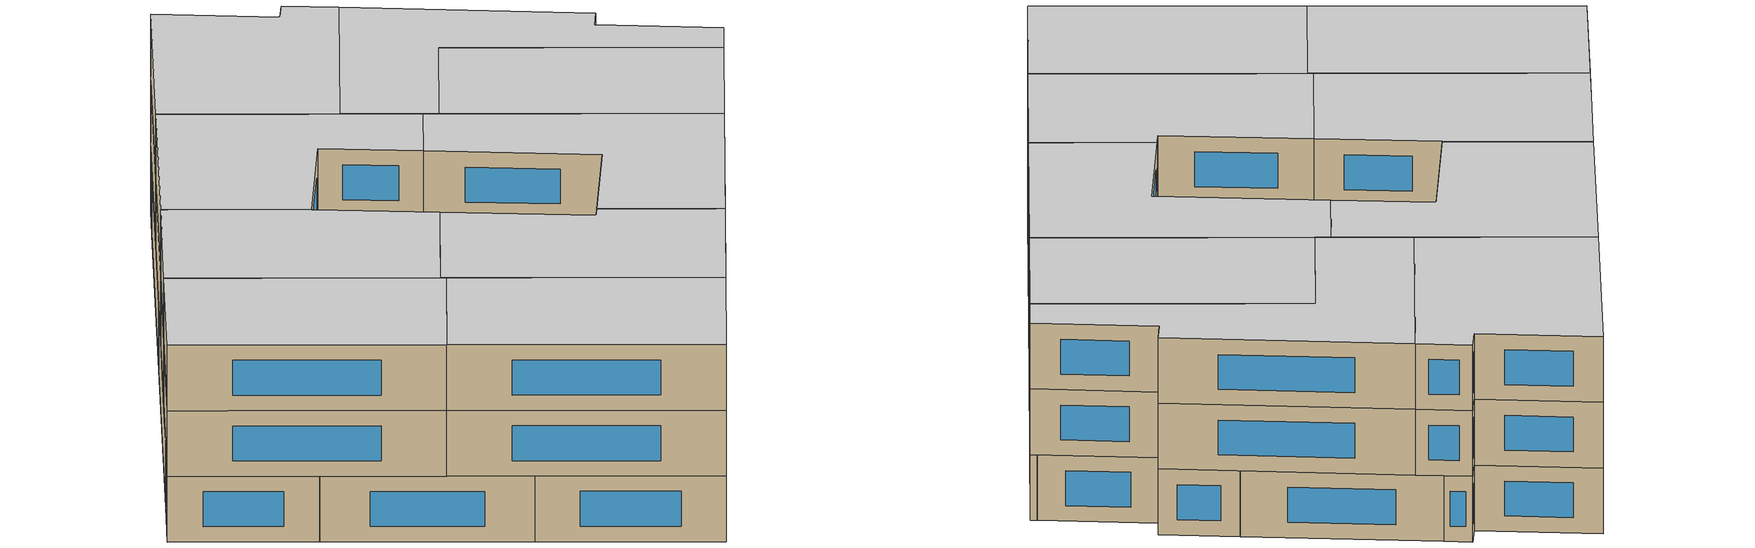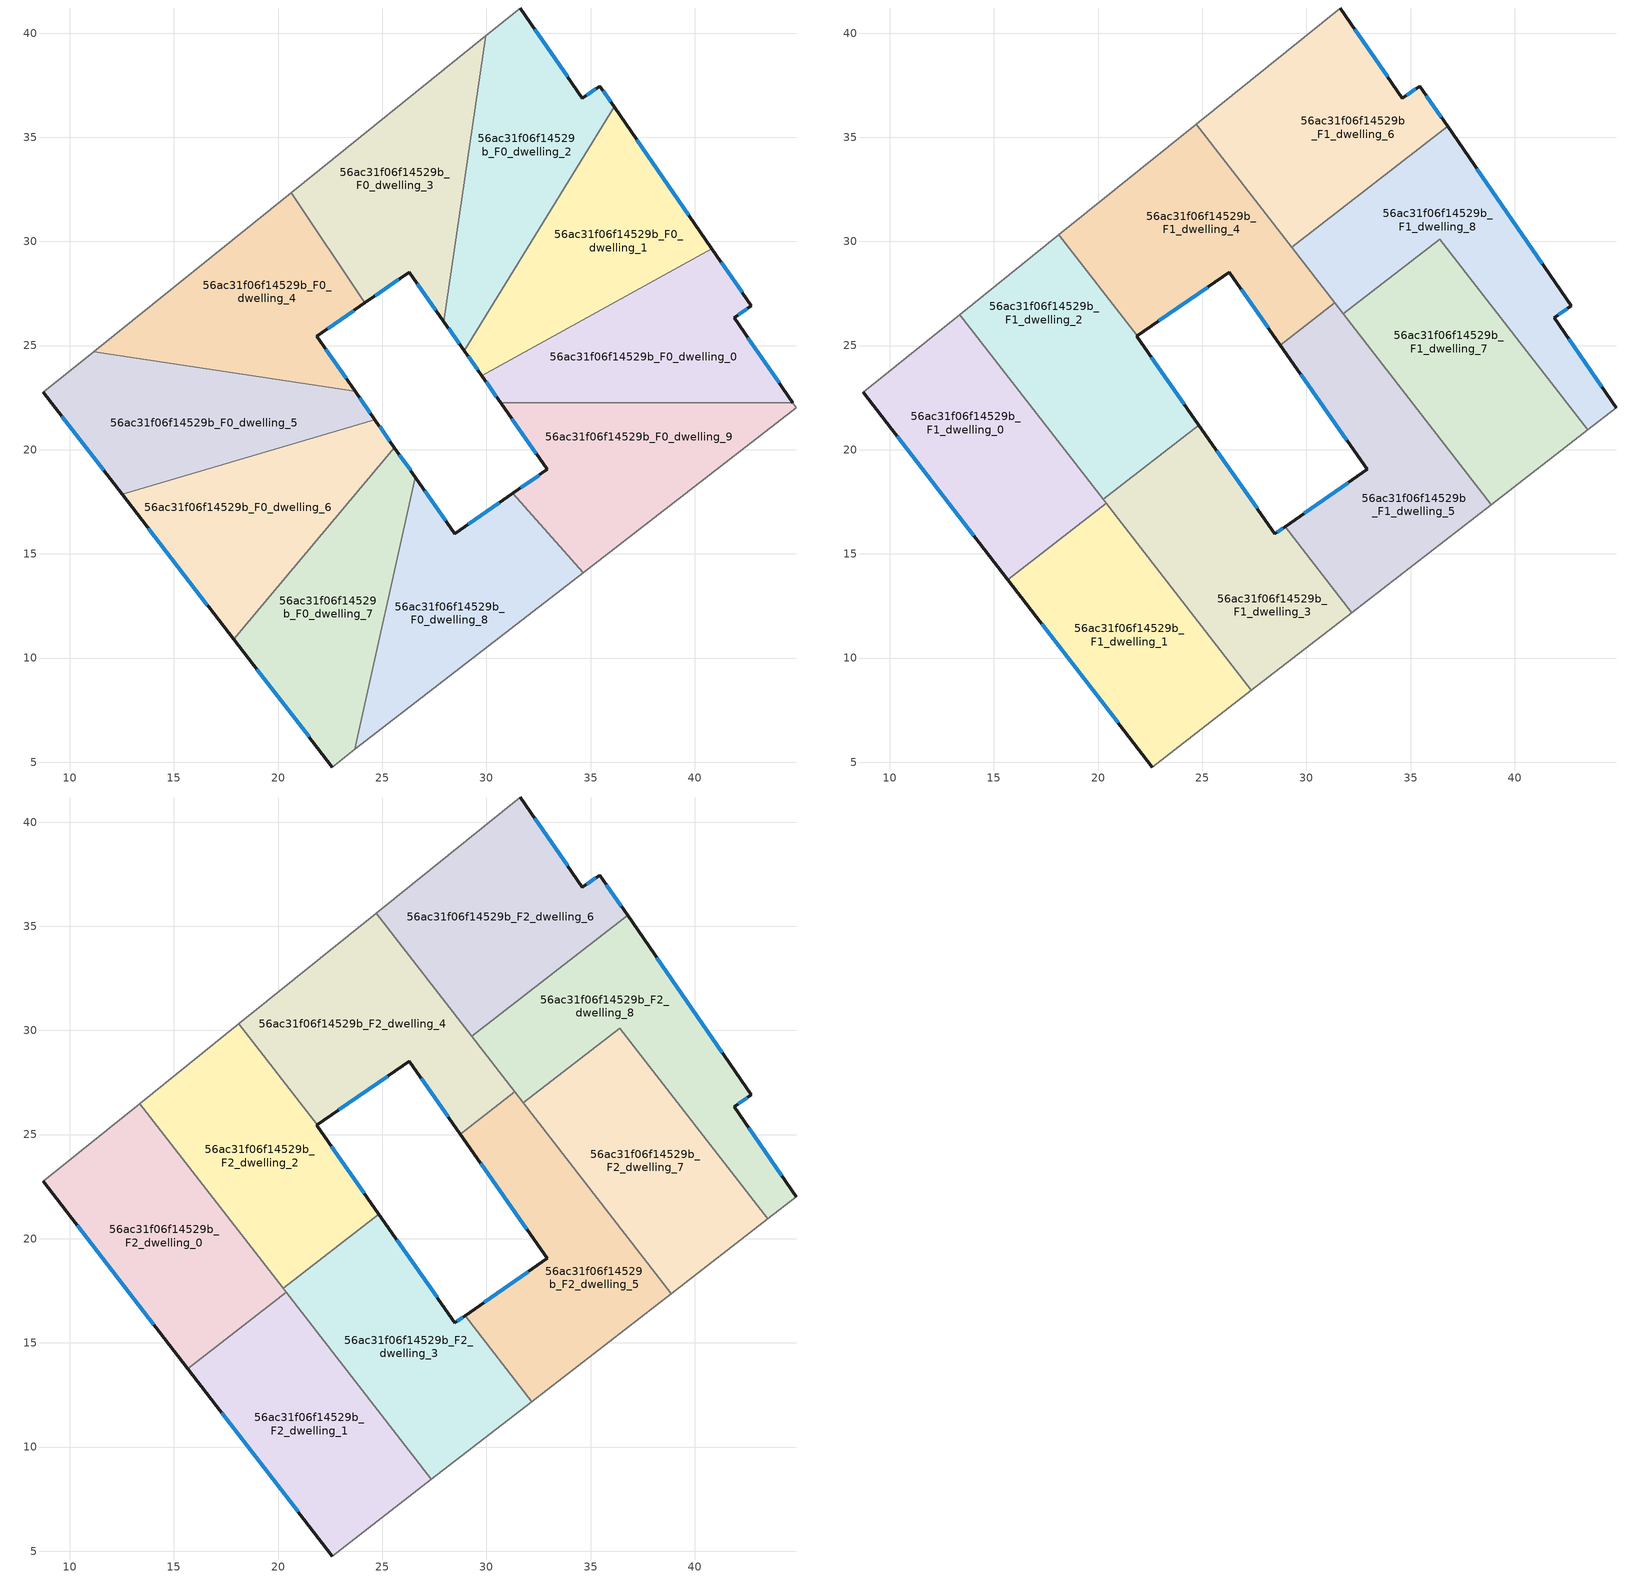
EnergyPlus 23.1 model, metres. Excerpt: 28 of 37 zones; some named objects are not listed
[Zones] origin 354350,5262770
56ac31f06f14529b_F0_dwelling_0
 floor ground (EU_floor_Construction): 42.72,26.91 41.9,26.34 44.71,22.25 30.69,22.25 29.77,23.56 40.83,29.66 z0
 wall outside (EU_wall_Construction): 44.71,22.25 41.9,26.34 42.72,26.91 40.83,29.66 / 29.77,23.56 30.69,22.25 z0:3
 wall to 56ac31f06f14529b_F0_dwelling_9 (EU_wall_Construction): 30.69,22.25 44.71,22.25 z0:3
 wall to 56ac31f06f14529b_F0_dwelling_1 (EU_wall_Construction): 40.83,29.66 29.77,23.56 z0:3
 window (EU_Window_Construction): 44.05,23.21 42.56,25.38 / 29.99,23.25 30.48,22.56 / 42.28,27.55 41.27,29.01 / 42.09,26.47 42.53,26.78 z0.7:2.3
56ac31f06f14529b_F0_dwelling_1
 floor ground (EU_floor_Construction): 36.13,36.47 40.83,29.66 29.77,23.56 28.93,24.76 z0
 wall outside (EU_wall_Construction): 28.93,24.76 29.77,23.56 / 40.83,29.66 36.13,36.47 z0:3
 wall to 56ac31f06f14529b_F0_dwelling_2 (EU_wall_Construction): 36.13,36.47 28.93,24.76 z0:3
 window (EU_Window_Construction): 29.13,24.48 29.58,23.84 / 39.72,31.26 37.23,34.87 z0.7:2.3
56ac31f06f14529b_F0_dwelling_2
 floor ground (EU_floor_Construction): 35.45,37.45 36.13,36.47 28.93,24.76 27.96,26.15 29.97,39.87 31.63,41.21 34.61,36.88 z0
 wall outside (EU_wall_Construction): 36.13,36.47 35.45,37.45 34.61,36.88 31.63,41.21 / 27.96,26.15 28.93,24.76 z0:3
 wall to 56ac31f06f14529b_F0_dwelling_3 (EU_wall_Construction): 29.97,39.87 27.96,26.15 z0:3
 wall adiabatic (EU_wall_Construction): 31.63,41.21 29.97,39.87 z0:3
 window (EU_Window_Construction): 35.25,37.32 34.81,37.02 / 35.97,36.7 35.61,37.22 / 28.19,25.82 28.7,25.08 / 33.91,37.9 32.33,40.19 z0.7:2.3
56ac31f06f14529b_F0_dwelling_3
 floor ground (EU_floor_Construction): 29.97,39.87 27.96,26.15 26.29,28.53 24.17,27.05 20.63,32.34 z0
 wall outside (EU_wall_Construction): 24.17,27.05 26.29,28.53 27.96,26.15 z0:3
 wall to 56ac31f06f14529b_F0_dwelling_4 (EU_wall_Construction): 20.63,32.34 24.17,27.05 z0:3
 wall adiabatic (EU_wall_Construction): 29.97,39.87 20.63,32.34 z0:3
 window (EU_Window_Construction): 26.68,27.97 27.57,26.71 / 24.67,27.4 25.79,28.18 z0.7:2.3
56ac31f06f14529b_F0_dwelling_4
 floor ground (EU_floor_Construction): 20.63,32.34 24.17,27.05 21.85,25.44 23.7,22.8 11.14,24.7 z0
 wall outside (EU_wall_Construction): 23.7,22.8 21.85,25.44 24.17,27.05 z0:3
 wall to 56ac31f06f14529b_F0_dwelling_5 (EU_wall_Construction): 11.14,24.7 23.7,22.8 z0:3
 wall adiabatic (EU_wall_Construction): 20.63,32.34 11.14,24.7 z0:3
 window (EU_Window_Construction): 22.4,25.82 23.63,26.67 / 23.26,23.42 22.29,24.82 z0.7:2.3
56ac31f06f14529b_F0_dwelling_5
 floor ground (EU_floor_Construction): 23.7,22.8 24.65,21.44 12.51,17.86 8.73,22.76 11.14,24.7 z0
 wall outside (EU_wall_Construction): 24.65,21.44 23.7,22.8 / 8.73,22.76 12.51,17.86 z0:3
 wall to 56ac31f06f14529b_F0_dwelling_6 (EU_wall_Construction): 12.51,17.86 24.65,21.44 z0:3
 wall adiabatic (EU_wall_Construction): 11.14,24.7 8.73,22.76 z0:3
 window (EU_Window_Construction): 24.43,21.76 23.92,22.48 / 9.62,21.61 11.63,19.01 z0.7:2.3
56ac31f06f14529b_F0_dwelling_6
 floor ground (EU_floor_Construction): 24.65,21.44 25.59,20.1 17.87,10.91 12.51,17.86 z0
 wall outside (EU_wall_Construction): 25.59,20.1 24.65,21.44 / 12.51,17.86 17.87,10.91 z0:3
 wall to 56ac31f06f14529b_F0_dwelling_7 (EU_wall_Construction): 17.87,10.91 25.59,20.1 z0:3
 window (EU_Window_Construction): 25.37,20.42 24.87,21.13 / 13.77,16.23 16.61,12.54 z0.7:2.3
 ceiling adiabatic (EU_roof_Construction): 17.87,10.91 21.8,15.6 20.39,17.42 15.67,13.77 z3
56ac31f06f14529b_F0_dwelling_7
 floor ground (EU_floor_Construction): 25.59,20.1 26.59,18.67 23.69,5.61 22.6,4.77 17.87,10.91 z0
 wall outside (EU_wall_Construction): 26.59,18.67 25.59,20.1 / 17.87,10.91 22.6,4.77 z0:3
 wall to 56ac31f06f14529b_F0_dwelling_8 (EU_wall_Construction): 23.69,5.61 26.59,18.67 z0:3
 wall adiabatic (EU_wall_Construction): 22.6,4.77 23.69,5.61 z0:3
 window (EU_Window_Construction): 26.36,19.01 25.82,19.77 / 18.98,9.47 21.49,6.21 z0.7:2.3
 ceiling adiabatic (EU_roof_Construction): 23.69,5.61 25,11.48 21.8,15.6 17.87,10.91 22.6,4.77 z3
56ac31f06f14529b_F0_dwelling_8
 floor ground (EU_floor_Construction): 31.27,17.9 34.65,14.1 23.69,5.61 26.59,18.67 28.49,15.96 z0
 wall outside (EU_wall_Construction): 31.27,17.9 28.49,15.96 26.59,18.67 z0:3
 wall to 56ac31f06f14529b_F0_dwelling_9 (EU_wall_Construction): 34.65,14.1 31.27,17.9 z0:3
 wall adiabatic (EU_wall_Construction): 23.69,5.61 34.65,14.1 z0:3
 window (EU_Window_Construction): 28.04,16.6 27.04,18.03 / 30.61,17.45 29.14,16.42 z0.7:2.3
56ac31f06f14529b_F0_dwelling_9
 floor ground (EU_floor_Construction): 44.71,22.25 44.87,22.02 34.65,14.1 31.27,17.9 32.93,19.06 30.69,22.25 z0
 wall outside (EU_wall_Construction): 30.69,22.25 32.93,19.06 31.27,17.9 z0:3
 wall adiabatic (EU_wall_Construction): 34.65,14.1 44.87,22.02 44.71,22.25 z0:3
 window (EU_Window_Construction): 32.54,18.79 31.66,18.17 / 31.22,21.5 32.4,19.81 z0.7:2.3
56ac31f06f14529b_F1_dwelling_0
 floor to 56ac31f06f14529b_F0_dwelling_5 (EU_floor_Construction): 15.23,24.08 18.65,19.67 12.51,17.86 8.73,22.76 11.14,24.7 z3
 floor to 56ac31f06f14529b_F0_dwelling_4 (EU_floor_Construction): 13.36,26.49 15.23,24.08 11.14,24.7 z3
 floor to 56ac31f06f14529b_F0_dwelling_6 (EU_floor_Construction): 18.65,19.67 20.39,17.42 15.67,13.77 12.51,17.86 z3
 wall outside (EU_wall_Construction): 8.73,22.76 15.67,13.77 z3:6
 wall to 56ac31f06f14529b_F1_dwelling_1 (EU_wall_Construction): 15.67,13.77 20.39,17.42 z3:6
 wall adiabatic (EU_wall_Construction): 13.36,26.49 8.73,22.76 z3:6
 wall to 56ac31f06f14529b_F1_dwelling_2 (EU_wall_Construction): 20.24,17.62 13.36,26.49 z3:6
 wall to 56ac31f06f14529b_F1_dwelling_3 (EU_wall_Construction): 20.39,17.43 20.24,17.62 z3:6
 window (EU_Window_Construction): 10.36,20.65 14.04,15.88 z3.7:5.3
56ac31f06f14529b_F1_dwelling_1
 floor to 56ac31f06f14529b_F0_dwelling_8 (EU_floor_Construction): 25,11.48 27.35,8.44 23.69,5.61 z3
 floor adiabatic (EU_floor_Construction): 20.39,17.42 25,11.48 23.69,5.61 22.6,4.77 15.67,13.77 z3
 wall outside (EU_wall_Construction): 15.67,13.77 22.6,4.77 z3:6
 wall adiabatic (EU_wall_Construction): 22.6,4.77 27.35,8.44 z3:6
 wall to 56ac31f06f14529b_F1_dwelling_3 (EU_wall_Construction): 27.35,8.44 20.39,17.42 z3:6
 window (EU_Window_Construction): 17.3,11.65 20.97,6.88 z3.7:5.3
56ac31f06f14529b_F1_dwelling_2
 floor to 56ac31f06f14529b_F0_dwelling_4 (EU_floor_Construction): 21.88,25.46 21.85,25.44 23.7,22.8 15.23,24.08 13.36,26.49 18.12,30.32 z3
 floor to 56ac31f06f14529b_F0_dwelling_5 (EU_floor_Construction): 23.7,22.8 24.65,21.44 18.65,19.67 15.23,24.08 z3
 floor to 56ac31f06f14529b_F0_dwelling_6 (EU_floor_Construction): 24.65,21.44 24.84,21.18 20.24,17.62 18.65,19.67 z3
 wall outside (EU_wall_Construction): 24.84,21.18 21.85,25.44 21.88,25.46 z3:6
 wall to 56ac31f06f14529b_F1_dwelling_4 (EU_wall_Construction): 21.88,25.46 18.12,30.32 z3:6
 wall to 56ac31f06f14529b_F1_dwelling_3 (EU_wall_Construction): 20.24,17.62 24.84,21.18 z3:6
 wall adiabatic (EU_wall_Construction): 18.12,30.32 13.36,26.49 z3:6
 window (EU_Window_Construction): 24.14,22.18 22.55,24.44 z3.7:5.3
56ac31f06f14529b_F1_dwelling_3
 floor to 56ac31f06f14529b_F0_dwelling_8 (EU_floor_Construction): 28.98,16.3 32.17,12.18 27.35,8.44 25,11.48 26.59,18.67 28.49,15.96 z3
 floor to 56ac31f06f14529b_F0_dwelling_7 (EU_floor_Construction): 25.59,20.1 26.59,18.67 25,11.48 21.8,15.6 z3
 floor to 56ac31f06f14529b_F0_dwelling_6 (EU_floor_Construction): 24.84,21.18 25.59,20.1 21.8,15.6 20.24,17.62 z3
 wall outside (EU_wall_Construction): 28.98,16.3 28.49,15.96 24.84,21.18 z3:6
 wall to 56ac31f06f14529b_F1_dwelling_5 (EU_wall_Construction): 32.17,12.18 28.98,16.3 z3:6
 wall adiabatic (EU_wall_Construction): 27.35,8.44 32.17,12.18 z3:6
 window (EU_Window_Construction): 27.63,17.19 25.69,19.95 / 28.86,16.23 28.6,16.04 z3.7:5.3
56ac31f06f14529b_F1_dwelling_4
 floor to 56ac31f06f14529b_F0_dwelling_3 (EU_floor_Construction): 24.71,35.63 28.61,30.6 27.96,26.15 26.29,28.53 24.17,27.05 20.63,32.34 z3
 floor to 56ac31f06f14529b_F0_dwelling_2 (EU_floor_Construction): 28.61,30.6 30.79,27.79 29.41,25.53 28.75,25.02 27.96,26.15 z3
 floor to 56ac31f06f14529b_F0_dwelling_4 (EU_floor_Construction): 20.63,32.34 24.17,27.05 21.88,25.46 18.12,30.32 z3
 floor to 56ac31f06f14529b_F0_dwelling_1 (EU_floor_Construction): 30.79,27.79 31.36,27.05 29.41,25.53 z3
 wall outside (EU_wall_Construction): 21.88,25.46 26.29,28.53 28.75,25.02 z3:6
 wall adiabatic (EU_wall_Construction): 24.71,35.63 18.12,30.32 z3:6
 wall to 56ac31f06f14529b_F1_dwelling_5 (EU_wall_Construction): 28.75,25.02 31.36,27.05 z3:6
 wall to 56ac31f06f14529b_F1_dwelling_6 (EU_wall_Construction): 29.29,29.72 24.71,35.63 z3:6
 wall to 56ac31f06f14529b_F1_dwelling_8 (EU_wall_Construction): 31.36,27.05 29.29,29.72 z3:6
 window (EU_Window_Construction): 26.87,27.71 28.17,25.85 / 22.92,26.18 25.26,27.81 z3.7:5.3
56ac31f06f14529b_F1_dwelling_5
 floor to 56ac31f06f14529b_F0_dwelling_9 (EU_floor_Construction): 35.08,22.25 38.86,17.37 34.65,14.1 31.27,17.9 32.93,19.06 30.69,22.25 z3
 floor to 56ac31f06f14529b_F0_dwelling_0 (EU_floor_Construction): 32.78,25.22 35.08,22.25 30.69,22.25 29.77,23.56 z3
 floor to 56ac31f06f14529b_F0_dwelling_8 (EU_floor_Construction): 31.27,17.9 34.65,14.1 32.17,12.18 28.98,16.3 z3
 floor to 56ac31f06f14529b_F0_dwelling_1 (EU_floor_Construction): 31.36,27.05 32.78,25.22 29.77,23.56 28.93,24.76 29.41,25.53 z3
 floor to 56ac31f06f14529b_F0_dwelling_2 (EU_floor_Construction): 29.41,25.53 28.93,24.76 28.75,25.02 z3
 wall outside (EU_wall_Construction): 28.75,25.02 32.93,19.06 28.98,16.3 z3:6
 wall adiabatic (EU_wall_Construction): 32.17,12.18 38.86,17.37 z3:6
 wall to 56ac31f06f14529b_F1_dwelling_7 (EU_wall_Construction): 38.86,17.37 31.77,26.52 z3:6
 wall to 56ac31f06f14529b_F1_dwelling_8 (EU_wall_Construction): 31.77,26.52 31.36,27.05 z3:6
 window (EU_Window_Construction): 29.73,23.62 31.95,20.46 / 32,18.41 29.9,16.95 z3.7:5.3
56ac31f06f14529b_F1_dwelling_6
 floor to 56ac31f06f14529b_F0_dwelling_2 (EU_floor_Construction): 35.45,37.45 36.13,36.47 34.42,33.68 29.29,29.72 28.61,30.6 29.97,39.87 31.63,41.21 34.61,36.88 z3
 floor to 56ac31f06f14529b_F0_dwelling_1 (EU_floor_Construction): 36.13,36.47 36.78,35.52 34.42,33.68 z3
 floor to 56ac31f06f14529b_F0_dwelling_3 (EU_floor_Construction): 29.97,39.87 28.61,30.6 24.71,35.63 z3
 wall outside (EU_wall_Construction): 36.78,35.52 35.45,37.45 34.61,36.88 31.63,41.21 z3:6
 wall to 56ac31f06f14529b_F1_dwelling_8 (EU_wall_Construction): 29.29,29.72 36.78,35.52 z3:6
 wall adiabatic (EU_wall_Construction): 31.63,41.21 24.71,35.63 z3:6
 window (EU_Window_Construction): 33.91,37.9 32.33,40.19 / 35.25,37.32 34.81,37.02 / 36.47,35.97 35.76,37 z3.7:5.3
56ac31f06f14529b_F1_dwelling_7
 floor to 56ac31f06f14529b_F0_dwelling_0 (EU_floor_Construction): 37.98,28.09 42.51,22.25 35.08,22.25 32.78,25.22 z3
 floor to 56ac31f06f14529b_F0_dwelling_9 (EU_floor_Construction): 42.51,22.25 43.51,20.96 38.86,17.37 35.08,22.25 z3
 floor to 56ac31f06f14529b_F0_dwelling_1 (EU_floor_Construction): 36.41,30.12 37.98,28.09 32.78,25.22 31.77,26.52 z3
 wall to 56ac31f06f14529b_F1_dwelling_8 (EU_wall_Construction): 43.51,20.96 36.41,30.12 31.77,26.52 z3:6
 wall adiabatic (EU_wall_Construction): 38.86,17.37 43.51,20.96 z3:6
56ac31f06f14529b_F1_dwelling_8
 floor to 56ac31f06f14529b_F0_dwelling_1 (EU_floor_Construction): 36.78,35.52 40.83,29.66 37.98,28.09 36.41,30.12 31.77,26.52 30.79,27.79 34.42,33.68 z3
 floor to 56ac31f06f14529b_F0_dwelling_0 (EU_floor_Construction): 42.72,26.91 41.9,26.34 44.71,22.25 42.51,22.25 37.98,28.09 40.83,29.66 z3
 floor to 56ac31f06f14529b_F0_dwelling_9 (EU_floor_Construction): 44.71,22.25 44.87,22.02 43.51,20.96 42.51,22.25 z3
 floor to 56ac31f06f14529b_F0_dwelling_2 (EU_floor_Construction): 34.42,33.68 30.79,27.79 29.29,29.72 z3
 wall outside (EU_wall_Construction): 44.87,22.02 41.9,26.34 42.72,26.91 36.78,35.52 z3:6
 wall adiabatic (EU_wall_Construction): 43.51,20.96 44.87,22.02 z3:6
 window (EU_Window_Construction): 44.17,23.03 42.59,25.33 / 41.33,28.93 38.18,33.5 / 42.09,26.47 42.53,26.78 z3.7:5.3
56ac31f06f14529b_F2_dwelling_0
 floor to 56ac31f06f14529b_F1_dwelling_0 (EU_floor_Construction): 13.36,26.49 20.39,17.42 15.67,13.77 8.73,22.76 z6
 wall outside (EU_wall_Construction): 8.73,22.76 15.67,13.77 z6:9
 wall to 56ac31f06f14529b_F2_dwelling_1 (EU_wall_Construction): 15.67,13.77 20.39,17.42 z6:9
 wall adiabatic (EU_wall_Construction): 13.36,26.49 8.73,22.76 z6:9
 wall to 56ac31f06f14529b_F2_dwelling_2 (EU_wall_Construction): 20.24,17.62 13.36,26.49 z6:9
 wall to 56ac31f06f14529b_F2_dwelling_3 (EU_wall_Construction): 20.39,17.43 20.24,17.62 z6:9
 window (EU_Window_Construction): 10.36,20.65 14.04,15.88 z6.7:8.3
 ceiling to 56ac31f06f14529b_F3_dwelling_0 (EU_floor_Construction): 20.39,17.42 13.36,26.49 8.73,22.76 15.67,13.77 z9
56ac31f06f14529b_F2_dwelling_1
 floor to 56ac31f06f14529b_F1_dwelling_1 (EU_floor_Construction): 20.39,17.42 27.35,8.44 22.6,4.77 15.67,13.77 z6
 wall outside (EU_wall_Construction): 15.67,13.77 22.6,4.77 z6:9
 wall adiabatic (EU_wall_Construction): 22.6,4.77 27.35,8.44 z6:9
 wall to 56ac31f06f14529b_F2_dwelling_3 (EU_wall_Construction): 27.35,8.44 20.39,17.42 z6:9
 window (EU_Window_Construction): 17.3,11.65 20.97,6.88 z6.7:8.3
 ceiling to 56ac31f06f14529b_F3_dwelling_1 (EU_floor_Construction): 27.35,8.44 20.39,17.42 15.67,13.77 22.6,4.77 z9
56ac31f06f14529b_F2_dwelling_2
 floor to 56ac31f06f14529b_F1_dwelling_2 (EU_floor_Construction): 21.88,25.46 21.85,25.44 24.84,21.18 20.24,17.62 13.36,26.49 18.12,30.32 z6
 wall outside (EU_wall_Construction): 24.84,21.18 21.85,25.44 21.88,25.46 z6:9
 wall to 56ac31f06f14529b_F2_dwelling_4 (EU_wall_Construction): 21.88,25.46 18.12,30.32 z6:9
 wall to 56ac31f06f14529b_F2_dwelling_3 (EU_wall_Construction): 20.24,17.62 24.84,21.18 z6:9
 wall adiabatic (EU_wall_Construction): 18.12,30.32 13.36,26.49 z6:9
 window (EU_Window_Construction): 24.14,22.18 22.55,24.44 z6.7:8.3
 ceiling to 56ac31f06f14529b_F3_dwelling_2 (EU_floor_Construction): 24.84,21.18 21.85,25.44 21.88,25.46 18.12,30.32 13.36,26.49 20.24,17.62 z9
56ac31f06f14529b_F2_dwelling_3
 floor to 56ac31f06f14529b_F1_dwelling_3 (EU_floor_Construction): 28.98,16.3 32.17,12.18 27.35,8.44 20.24,17.62 24.84,21.18 28.49,15.96 z6
 wall outside (EU_wall_Construction): 28.98,16.3 28.49,15.96 24.84,21.18 z6:9
 wall to 56ac31f06f14529b_F2_dwelling_5 (EU_wall_Construction): 32.17,12.18 28.98,16.3 z6:9
 wall adiabatic (EU_wall_Construction): 27.35,8.44 32.17,12.18 z6:9
 window (EU_Window_Construction): 27.63,17.19 25.69,19.95 / 28.86,16.23 28.6,16.04 z6.7:8.3
 ceiling to 56ac31f06f14529b_F3_dwelling_3 (EU_floor_Construction): 32.17,12.18 28.98,16.3 28.49,15.96 24.84,21.18 20.24,17.62 27.35,8.44 z9
56ac31f06f14529b_F2_dwelling_4
 floor to 56ac31f06f14529b_F1_dwelling_4 (EU_floor_Construction): 24.71,35.63 31.36,27.05 28.75,25.02 26.29,28.53 21.88,25.46 18.12,30.32 z6
 wall outside (EU_wall_Construction): 21.88,25.46 26.29,28.53 28.75,25.02 z6:9
 wall adiabatic (EU_wall_Construction): 24.71,35.63 18.12,30.32 z6:9
 wall to 56ac31f06f14529b_F2_dwelling_5 (EU_wall_Construction): 28.75,25.02 31.36,27.05 z6:9
 wall to 56ac31f06f14529b_F2_dwelling_6 (EU_wall_Construction): 29.29,29.72 24.71,35.63 z6:9
 wall to 56ac31f06f14529b_F2_dwelling_8 (EU_wall_Construction): 31.36,27.05 29.29,29.72 z6:9
 window (EU_Window_Construction): 26.87,27.71 28.17,25.85 / 22.92,26.18 25.26,27.81 z6.7:8.3
 ceiling to 56ac31f06f14529b_F3_dwelling_4 (EU_floor_Construction): 31.36,27.05 24.71,35.63 18.12,30.32 21.88,25.46 26.29,28.53 28.75,25.02 z9
56ac31f06f14529b_F2_dwelling_5
 floor to 56ac31f06f14529b_F1_dwelling_5 (EU_floor_Construction): 31.36,27.05 38.86,17.37 32.17,12.18 28.98,16.3 32.93,19.06 28.75,25.02 z6
 wall outside (EU_wall_Construction): 28.75,25.02 32.93,19.06 28.98,16.3 z6:9
 wall adiabatic (EU_wall_Construction): 32.17,12.18 38.86,17.37 z6:9
 wall to 56ac31f06f14529b_F2_dwelling_7 (EU_wall_Construction): 38.86,17.37 31.77,26.52 z6:9
 wall to 56ac31f06f14529b_F2_dwelling_8 (EU_wall_Construction): 31.77,26.52 31.36,27.05 z6:9
 window (EU_Window_Construction): 29.73,23.62 31.95,20.46 / 32,18.41 29.9,16.95 z6.7:8.3
 ceiling to 56ac31f06f14529b_F3_dwelling_5 (EU_floor_Construction): 38.86,17.37 31.36,27.05 28.75,25.02 32.93,19.06 28.98,16.3 32.17,12.18 z9
56ac31f06f14529b_F2_dwelling_6
 floor to 56ac31f06f14529b_F1_dwelling_6 (EU_floor_Construction): 35.45,37.45 36.78,35.52 29.29,29.72 24.71,35.63 31.63,41.21 34.61,36.88 z6
 wall outside (EU_wall_Construction): 36.78,35.52 35.45,37.45 34.61,36.88 31.63,41.21 z6:9
 wall to 56ac31f06f14529b_F2_dwelling_8 (EU_wall_Construction): 29.29,29.72 36.78,35.52 z6:9
 wall adiabatic (EU_wall_Construction): 31.63,41.21 24.71,35.63 z6:9
 window (EU_Window_Construction): 33.91,37.9 32.33,40.19 / 35.25,37.32 34.81,37.02 / 36.47,35.97 35.76,37 z6.7:8.3
 ceiling to 56ac31f06f14529b_F3_dwelling_6 (EU_floor_Construction): 36.78,35.52 35.45,37.45 34.61,36.88 31.63,41.21 24.71,35.63 29.29,29.72 z9
56ac31f06f14529b_F2_dwelling_7
 floor to 56ac31f06f14529b_F1_dwelling_7 (EU_floor_Construction): 36.41,30.12 43.51,20.96 38.86,17.37 31.77,26.52 z6
 wall to 56ac31f06f14529b_F2_dwelling_8 (EU_wall_Construction): 43.51,20.96 36.41,30.12 31.77,26.52 z6:9
 wall adiabatic (EU_wall_Construction): 38.86,17.37 43.51,20.96 z6:9
 ceiling to 56ac31f06f14529b_F3_dwelling_7 (EU_floor_Construction): 43.51,20.96 36.41,30.12 31.77,26.52 38.86,17.37 z9
56ac31f06f14529b_F2_dwelling_8
 floor to 56ac31f06f14529b_F1_dwelling_8 (EU_floor_Construction): 36.78,35.52 42.72,26.91 41.9,26.34 44.87,22.02 43.51,20.96 36.41,30.12 31.77,26.52 29.29,29.72 z6
 wall outside (EU_wall_Construction): 44.87,22.02 41.9,26.34 42.72,26.91 36.78,35.52 z6:9
 wall adiabatic (EU_wall_Construction): 43.51,20.96 44.87,22.02 z6:9
 window (EU_Window_Construction): 44.17,23.03 42.59,25.33 / 41.33,28.93 38.18,33.5 / 42.09,26.47 42.53,26.78 z6.7:8.3
 ceiling to 56ac31f06f14529b_F3_dwelling_8 (EU_floor_Construction): 44.87,22.02 41.9,26.34 42.72,26.91 36.78,35.52 29.29,29.72 31.77,26.52 36.41,30.12 43.51,20.96 z9
[Building]
EU S2 Campaign: North Axis=0; Terrain=City; Solar Distribution=FullExterior
[Site:Location]
Budapest.Ferenc.Liszt.Intl.AP: Latitude=47.437; Longitude=19.256; Time Zone=1; Elevation=185
[SizingPeriod:WeatherFileDays]
AnnualSizingPeriod: Begin Month=1; Begin Day of Month=1; End Month=12; End Day of Month=31; Day of Week for Start Day=Monday; Use Weather File Daylight Saving Period=No; Use Weather File Rain and Snow Indicators=No
[MATERIAL]
EU_InternalMass_Material: Roughness=MediumRough; Thickness=0.1; Conductivity=1; Density=1800; Specific Heat=900; Thermal Absorptance=0.9; Solar Absorptance=0.7; Visible Absorptance=0.7
[MATERIAL:NOMASS] Roughness=MediumRough; Thermal Absorptance=0.9; Solar Absorptance=0.7; Visible Absorptance=0.7
Name | Thermal Resistance
EU_wall_NoMass | 0.832559
EU_roof_NoMass | 1.39638
EU_floor_NoMass | 0.872794
[WINDOWMATERIAL:SIMPLEGLAZINGSYSTEM]
EU_Window_SimpleGlazing: UFactor=2.79869; Solar Heat Gain Coefficient=0.75; Visible Transmittance=0.75
[CONSTRUCTION]
EU_wall_Construction: EU_wall_NoMass
EU_roof_Construction: EU_roof_NoMass
EU_floor_Construction: EU_floor_NoMass
EU_Window_Construction: EU_Window_SimpleGlazing
EU_InternalMass_Construction: EU_InternalMass_Material
[ZONE] Type=1; Multiplier=1; Ceiling Height=autocalculate; Floor Area=autocalculate; Part of Total Floor Area=Yes
Name | Volume
56ac31f06f14529b_F0_dwelling_0 | 183.624
56ac31f06f14529b_F1_dwelling_0; 56ac31f06f14529b_F2_dwelling_0 | 204.036
56ac31f06f14529b_F0_dwelling_1 | 183.628
56ac31f06f14529b_F1_dwelling_1; 56ac31f06f14529b_F2_dwelling_1 | 204.055
56ac31f06f14529b_F0_dwelling_2 | 183.626
56ac31f06f14529b_F1_dwelling_2; 56ac31f06f14529b_F2_dwelling_2 | 204.039
56ac31f06f14529b_F0_dwelling_3 | 183.608
56ac31f06f14529b_F1_dwelling_3; 56ac31f06f14529b_F2_dwelling_3 | 204.011
56ac31f06f14529b_F0_dwelling_4 | 183.662
56ac31f06f14529b_F1_dwelling_4; 56ac31f06f14529b_F2_dwelling_4 | 204.041
56ac31f06f14529b_F0_dwelling_5 | 183.595
56ac31f06f14529b_F1_dwelling_5; 56ac31f06f14529b_F2_dwelling_5 | 204.037
56ac31f06f14529b_F0_dwelling_6 | 183.658
56ac31f06f14529b_F1_dwelling_6; 56ac31f06f14529b_F2_dwelling_6 | 204.047
56ac31f06f14529b_F0_dwelling_7 | 183.617
56ac31f06f14529b_F1_dwelling_7; 56ac31f06f14529b_F2_dwelling_7 | 204.015
56ac31f06f14529b_F0_dwelling_8; 56ac31f06f14529b_F0_dwelling_9 | 183.646
56ac31f06f14529b_F1_dwelling_8; 56ac31f06f14529b_F2_dwelling_8 | 204.038
[INTERNALMASS] Construction=EU_InternalMass_Construction
Name | Zone or ZoneList | Surface Area
56ac31f06f14529b_F0_dwelling_0_EU_InternalMass | 56ac31f06f14529b_F0_dwelling_0 | 61.2082
56ac31f06f14529b_F0_dwelling_1_EU_InternalMass | 56ac31f06f14529b_F0_dwelling_1 | 61.2092
56ac31f06f14529b_F0_dwelling_2_EU_InternalMass | 56ac31f06f14529b_F0_dwelling_2 | 61.2084
56ac31f06f14529b_F0_dwelling_3_EU_InternalMass | 56ac31f06f14529b_F0_dwelling_3 | 61.2025
56ac31f06f14529b_F0_dwelling_4_EU_InternalMass | 56ac31f06f14529b_F0_dwelling_4 | 61.2206
56ac31f06f14529b_F0_dwelling_5_EU_InternalMass | 56ac31f06f14529b_F0_dwelling_5 | 61.1981
56ac31f06f14529b_F0_dwelling_6_EU_InternalMass | 56ac31f06f14529b_F0_dwelling_6 | 61.2193
56ac31f06f14529b_F0_dwelling_7_EU_InternalMass | 56ac31f06f14529b_F0_dwelling_7 | 61.2057
56ac31f06f14529b_F0_dwelling_8_EU_InternalMass | 56ac31f06f14529b_F0_dwelling_8 | 61.2152
56ac31f06f14529b_F0_dwelling_9_EU_InternalMass | 56ac31f06f14529b_F0_dwelling_9 | 61.2152
56ac31f06f14529b_F1_dwelling_0_EU_InternalMass | 56ac31f06f14529b_F1_dwelling_0 | 68.0121
56ac31f06f14529b_F1_dwelling_1_EU_InternalMass | 56ac31f06f14529b_F1_dwelling_1 | 68.0193
56ac31f06f14529b_F1_dwelling_2_EU_InternalMass | 56ac31f06f14529b_F1_dwelling_2 | 68.0118
56ac31f06f14529b_F1_dwelling_3_EU_InternalMass | 56ac31f06f14529b_F1_dwelling_3 | 68.0038
56ac31f06f14529b_F1_dwelling_4_EU_InternalMass | 56ac31f06f14529b_F1_dwelling_4 | 68.0145
56ac31f06f14529b_F1_dwelling_5_EU_InternalMass | 56ac31f06f14529b_F1_dwelling_5 | 68.0135
56ac31f06f14529b_F1_dwelling_6_EU_InternalMass | 56ac31f06f14529b_F1_dwelling_6 | 68.0153
56ac31f06f14529b_F1_dwelling_7_EU_InternalMass | 56ac31f06f14529b_F1_dwelling_7 | 68.0057
56ac31f06f14529b_F1_dwelling_8_EU_InternalMass | 56ac31f06f14529b_F1_dwelling_8 | 68.0127
56ac31f06f14529b_F2_dwelling_0_EU_InternalMass | 56ac31f06f14529b_F2_dwelling_0 | 68.0121
56ac31f06f14529b_F2_dwelling_1_EU_InternalMass | 56ac31f06f14529b_F2_dwelling_1 | 68.0193
56ac31f06f14529b_F2_dwelling_2_EU_InternalMass | 56ac31f06f14529b_F2_dwelling_2 | 68.0118
56ac31f06f14529b_F2_dwelling_3_EU_InternalMass | 56ac31f06f14529b_F2_dwelling_3 | 68.0038
56ac31f06f14529b_F2_dwelling_4_EU_InternalMass | 56ac31f06f14529b_F2_dwelling_4 | 68.0145
56ac31f06f14529b_F2_dwelling_5_EU_InternalMass | 56ac31f06f14529b_F2_dwelling_5 | 68.0135
56ac31f06f14529b_F2_dwelling_6_EU_InternalMass | 56ac31f06f14529b_F2_dwelling_6 | 68.0153
56ac31f06f14529b_F2_dwelling_7_EU_InternalMass | 56ac31f06f14529b_F2_dwelling_7 | 68.0057
56ac31f06f14529b_F2_dwelling_8_EU_InternalMass | 56ac31f06f14529b_F2_dwelling_8 | 68.0127
[OTHEREQUIPMENT] Fuel Type=Electricity; Design Level Calculation Method=Watts/Area; Power per Zone Floor Area=1; Fraction Latent=0; Fraction Radiant=0; Fraction Lost=0; Carbon Dioxide Generation Rate=0; EndUse Subcategory=EU_Step8_InternalGains
Name | Zone or ZoneList or Space or SpaceList | Schedule
EU_Step8_InternalGain_56ac31f06f14529b_F0_dwelling_0_f000 | 56ac31f06f14529b_F0_dwelling_0 | EU_Step8_GainSchedule_56ac31f06f14529b_F0_dwelling_0_f000
EU_Step8_InternalGain_56ac31f06f14529b_F0_dwelling_1_f000 | 56ac31f06f14529b_F0_dwelling_1 | EU_Step8_GainSchedule_56ac31f06f14529b_F0_dwelling_1_f000
EU_Step8_InternalGain_56ac31f06f14529b_F0_dwelling_2_f000 | 56ac31f06f14529b_F0_dwelling_2 | EU_Step8_GainSchedule_56ac31f06f14529b_F0_dwelling_2_f000
EU_Step8_InternalGain_56ac31f06f14529b_F0_dwelling_3_f000 | 56ac31f06f14529b_F0_dwelling_3 | EU_Step8_GainSchedule_56ac31f06f14529b_F0_dwelling_3_f000
EU_Step8_InternalGain_56ac31f06f14529b_F0_dwelling_4_f000 | 56ac31f06f14529b_F0_dwelling_4 | EU_Step8_GainSchedule_56ac31f06f14529b_F0_dwelling_4_f000
EU_Step8_InternalGain_56ac31f06f14529b_F0_dwelling_5_f000 | 56ac31f06f14529b_F0_dwelling_5 | EU_Step8_GainSchedule_56ac31f06f14529b_F0_dwelling_5_f000
EU_Step8_InternalGain_56ac31f06f14529b_F0_dwelling_6_f000 | 56ac31f06f14529b_F0_dwelling_6 | EU_Step8_GainSchedule_56ac31f06f14529b_F0_dwelling_6_f000
EU_Step8_InternalGain_56ac31f06f14529b_F0_dwelling_7_f000 | 56ac31f06f14529b_F0_dwelling_7 | EU_Step8_GainSchedule_56ac31f06f14529b_F0_dwelling_7_f000
EU_Step8_InternalGain_56ac31f06f14529b_F0_dwelling_8_f000 | 56ac31f06f14529b_F0_dwelling_8 | EU_Step8_GainSchedule_56ac31f06f14529b_F0_dwelling_8_f000
EU_Step8_InternalGain_56ac31f06f14529b_F0_dwelling_9_f000 | 56ac31f06f14529b_F0_dwelling_9 | EU_Step8_GainSchedule_56ac31f06f14529b_F0_dwelling_9_f000
EU_Step8_InternalGain_56ac31f06f14529b_F1_dwelling_0_f000 | 56ac31f06f14529b_F1_dwelling_0 | EU_Step8_GainSchedule_56ac31f06f14529b_F1_dwelling_0_f000
EU_Step8_InternalGain_56ac31f06f14529b_F1_dwelling_1_f000 | 56ac31f06f14529b_F1_dwelling_1 | EU_Step8_GainSchedule_56ac31f06f14529b_F1_dwelling_1_f000
EU_Step8_InternalGain_56ac31f06f14529b_F1_dwelling_2_f000 | 56ac31f06f14529b_F1_dwelling_2 | EU_Step8_GainSchedule_56ac31f06f14529b_F1_dwelling_2_f000
EU_Step8_InternalGain_56ac31f06f14529b_F1_dwelling_3_f000 | 56ac31f06f14529b_F1_dwelling_3 | EU_Step8_GainSchedule_56ac31f06f14529b_F1_dwelling_3_f000
EU_Step8_InternalGain_56ac31f06f14529b_F1_dwelling_4_f000 | 56ac31f06f14529b_F1_dwelling_4 | EU_Step8_GainSchedule_56ac31f06f14529b_F1_dwelling_4_f000
EU_Step8_InternalGain_56ac31f06f14529b_F1_dwelling_5_f000 | 56ac31f06f14529b_F1_dwelling_5 | EU_Step8_GainSchedule_56ac31f06f14529b_F1_dwelling_5_f000
EU_Step8_InternalGain_56ac31f06f14529b_F1_dwelling_6_f000 | 56ac31f06f14529b_F1_dwelling_6 | EU_Step8_GainSchedule_56ac31f06f14529b_F1_dwelling_6_f000
EU_Step8_InternalGain_56ac31f06f14529b_F1_dwelling_7_f000 | 56ac31f06f14529b_F1_dwelling_7 | EU_Step8_GainSchedule_56ac31f06f14529b_F1_dwelling_7_f000
EU_Step8_InternalGain_56ac31f06f14529b_F1_dwelling_8_f000 | 56ac31f06f14529b_F1_dwelling_8 | EU_Step8_GainSchedule_56ac31f06f14529b_F1_dwelling_8_f000
EU_Step8_InternalGain_56ac31f06f14529b_F2_dwelling_0_f000 | 56ac31f06f14529b_F2_dwelling_0 | EU_Step8_GainSchedule_56ac31f06f14529b_F2_dwelling_0_f000
EU_Step8_InternalGain_56ac31f06f14529b_F2_dwelling_1_f000 | 56ac31f06f14529b_F2_dwelling_1 | EU_Step8_GainSchedule_56ac31f06f14529b_F2_dwelling_1_f000
EU_Step8_InternalGain_56ac31f06f14529b_F2_dwelling_2_f000 | 56ac31f06f14529b_F2_dwelling_2 | EU_Step8_GainSchedule_56ac31f06f14529b_F2_dwelling_2_f000
EU_Step8_InternalGain_56ac31f06f14529b_F2_dwelling_3_f000 | 56ac31f06f14529b_F2_dwelling_3 | EU_Step8_GainSchedule_56ac31f06f14529b_F2_dwelling_3_f000
EU_Step8_InternalGain_56ac31f06f14529b_F2_dwelling_4_f000 | 56ac31f06f14529b_F2_dwelling_4 | EU_Step8_GainSchedule_56ac31f06f14529b_F2_dwelling_4_f000
EU_Step8_InternalGain_56ac31f06f14529b_F2_dwelling_5_f000 | 56ac31f06f14529b_F2_dwelling_5 | EU_Step8_GainSchedule_56ac31f06f14529b_F2_dwelling_5_f000
EU_Step8_InternalGain_56ac31f06f14529b_F2_dwelling_6_f000 | 56ac31f06f14529b_F2_dwelling_6 | EU_Step8_GainSchedule_56ac31f06f14529b_F2_dwelling_6_f000
EU_Step8_InternalGain_56ac31f06f14529b_F2_dwelling_7_f000 | 56ac31f06f14529b_F2_dwelling_7 | EU_Step8_GainSchedule_56ac31f06f14529b_F2_dwelling_7_f000
EU_Step8_InternalGain_56ac31f06f14529b_F2_dwelling_8_f000 | 56ac31f06f14529b_F2_dwelling_8 | EU_Step8_GainSchedule_56ac31f06f14529b_F2_dwelling_8_f000
[ZONEVENTILATION:DESIGNFLOWRATE] Schedule=EU_AlwaysOn; Design Flow Rate Calculation Method=AirChanges/Hour; Air Changes per Hour=0.475469; Ventilation Type=Natural; Fan Pressure Rise=0; Fan Total Efficiency=1; Constant Term Coefficient=1; Temperature Term Coefficient=0; Velocity Term Coefficient=0; Velocity Squared Term Coefficient=0; Minimum Indoor Temperature=-100; Maximum Indoor Temperature=100; Delta Temperature=-100; Minimum Outdoor Temperature=-100; Maximum Outdoor Temperature=100; Maximum Wind Speed=40
Name | Zone or ZoneList or Space or SpaceList
EU_ConstantAir_56ac31f06f14529b_F0_dwelling_0 | 56ac31f06f14529b_F0_dwelling_0
EU_ConstantAir_56ac31f06f14529b_F0_dwelling_1 | 56ac31f06f14529b_F0_dwelling_1
EU_ConstantAir_56ac31f06f14529b_F0_dwelling_2 | 56ac31f06f14529b_F0_dwelling_2
EU_ConstantAir_56ac31f06f14529b_F0_dwelling_3 | 56ac31f06f14529b_F0_dwelling_3
EU_ConstantAir_56ac31f06f14529b_F0_dwelling_4 | 56ac31f06f14529b_F0_dwelling_4
EU_ConstantAir_56ac31f06f14529b_F0_dwelling_5 | 56ac31f06f14529b_F0_dwelling_5
EU_ConstantAir_56ac31f06f14529b_F0_dwelling_6 | 56ac31f06f14529b_F0_dwelling_6
EU_ConstantAir_56ac31f06f14529b_F0_dwelling_7 | 56ac31f06f14529b_F0_dwelling_7
EU_ConstantAir_56ac31f06f14529b_F0_dwelling_8 | 56ac31f06f14529b_F0_dwelling_8
EU_ConstantAir_56ac31f06f14529b_F0_dwelling_9 | 56ac31f06f14529b_F0_dwelling_9
EU_ConstantAir_56ac31f06f14529b_F1_dwelling_0 | 56ac31f06f14529b_F1_dwelling_0
EU_ConstantAir_56ac31f06f14529b_F1_dwelling_1 | 56ac31f06f14529b_F1_dwelling_1
EU_ConstantAir_56ac31f06f14529b_F1_dwelling_2 | 56ac31f06f14529b_F1_dwelling_2
EU_ConstantAir_56ac31f06f14529b_F1_dwelling_3 | 56ac31f06f14529b_F1_dwelling_3
EU_ConstantAir_56ac31f06f14529b_F1_dwelling_4 | 56ac31f06f14529b_F1_dwelling_4
EU_ConstantAir_56ac31f06f14529b_F1_dwelling_5 | 56ac31f06f14529b_F1_dwelling_5
EU_ConstantAir_56ac31f06f14529b_F1_dwelling_6 | 56ac31f06f14529b_F1_dwelling_6
EU_ConstantAir_56ac31f06f14529b_F1_dwelling_7 | 56ac31f06f14529b_F1_dwelling_7
EU_ConstantAir_56ac31f06f14529b_F1_dwelling_8 | 56ac31f06f14529b_F1_dwelling_8
EU_ConstantAir_56ac31f06f14529b_F2_dwelling_0 | 56ac31f06f14529b_F2_dwelling_0
EU_ConstantAir_56ac31f06f14529b_F2_dwelling_1 | 56ac31f06f14529b_F2_dwelling_1
EU_ConstantAir_56ac31f06f14529b_F2_dwelling_2 | 56ac31f06f14529b_F2_dwelling_2
EU_ConstantAir_56ac31f06f14529b_F2_dwelling_3 | 56ac31f06f14529b_F2_dwelling_3
EU_ConstantAir_56ac31f06f14529b_F2_dwelling_4 | 56ac31f06f14529b_F2_dwelling_4
EU_ConstantAir_56ac31f06f14529b_F2_dwelling_5 | 56ac31f06f14529b_F2_dwelling_5
EU_ConstantAir_56ac31f06f14529b_F2_dwelling_6 | 56ac31f06f14529b_F2_dwelling_6
EU_ConstantAir_56ac31f06f14529b_F2_dwelling_7 | 56ac31f06f14529b_F2_dwelling_7
EU_ConstantAir_56ac31f06f14529b_F2_dwelling_8 | 56ac31f06f14529b_F2_dwelling_8
[HVACTEMPLATE:THERMOSTAT] Constant Heating Setpoint=20; Constant Cooling Setpoint=50
EU_HeatOnly_56ac31f06f14529b_F0_dwelling_0; EU_HeatOnly_56ac31f06f14529b_F0_dwelling_1; EU_HeatOnly_56ac31f06f14529b_F0_dwelling_2; EU_HeatOnly_56ac31f06f14529b_F0_dwelling_3; EU_HeatOnly_56ac31f06f14529b_F0_dwelling_4; EU_HeatOnly_56ac31f06f14529b_F0_dwelling_5; EU_HeatOnly_56ac31f06f14529b_F0_dwelling_6; EU_HeatOnly_56ac31f06f14529b_F0_dwelling_7; EU_HeatOnly_56ac31f06f14529b_F0_dwelling_8; EU_HeatOnly_56ac31f06f14529b_F0_dwelling_9
[HVACTEMPLATE:ZONE:IDEALLOADSAIRSYSTEM] System Availability Schedule=EU_AlwaysOn; Maximum Heating Supply Air Temperature=50; Minimum Cooling Supply Air Temperature=13; Maximum Heating Supply Air Humidity Ratio=0.0156; Minimum Cooling Supply Air Humidity Ratio=0.0077; Heating Limit=NoLimit; Cooling Limit=NoLimit; Heating Availability Schedule=EU_AlwaysOn; Cooling Availability Schedule=EU_CoolingOff; Dehumidification Control Type=ConstantSensibleHeatRatio; Cooling Sensible Heat Ratio=0.7; Dehumidification Setpoint=60; Humidification Control Type=None; Humidification Setpoint=30; Outdoor Air Method=None; Outdoor Air Flow Rate per Person=0.00944; Outdoor Air Flow Rate per Zone Floor Area=0; Outdoor Air Flow Rate per Zone=0; Demand Controlled Ventilation Type=None; Outdoor Air Economizer Type=NoEconomizer; Heat Recovery Type=None; Sensible Heat Recovery Effectiveness=0.7; Latent Heat Recovery Effectiveness=0.65
Name | Template Thermostat
56ac31f06f14529b_F0_dwelling_0 | EU_HeatOnly_56ac31f06f14529b_F0_dwelling_0
56ac31f06f14529b_F0_dwelling_1 | EU_HeatOnly_56ac31f06f14529b_F0_dwelling_1
56ac31f06f14529b_F0_dwelling_2 | EU_HeatOnly_56ac31f06f14529b_F0_dwelling_2
56ac31f06f14529b_F0_dwelling_3 | EU_HeatOnly_56ac31f06f14529b_F0_dwelling_3
56ac31f06f14529b_F0_dwelling_4 | EU_HeatOnly_56ac31f06f14529b_F0_dwelling_4
56ac31f06f14529b_F0_dwelling_5 | EU_HeatOnly_56ac31f06f14529b_F0_dwelling_5
56ac31f06f14529b_F0_dwelling_6 | EU_HeatOnly_56ac31f06f14529b_F0_dwelling_6
56ac31f06f14529b_F0_dwelling_7 | EU_HeatOnly_56ac31f06f14529b_F0_dwelling_7
56ac31f06f14529b_F0_dwelling_8 | EU_HeatOnly_56ac31f06f14529b_F0_dwelling_8
56ac31f06f14529b_F0_dwelling_9 | EU_HeatOnly_56ac31f06f14529b_F0_dwelling_9
56ac31f06f14529b_F1_dwelling_0 | EU_HeatOnly_56ac31f06f14529b_F1_dwelling_0
56ac31f06f14529b_F1_dwelling_1 | EU_HeatOnly_56ac31f06f14529b_F1_dwelling_1
56ac31f06f14529b_F1_dwelling_2 | EU_HeatOnly_56ac31f06f14529b_F1_dwelling_2
56ac31f06f14529b_F1_dwelling_3 | EU_HeatOnly_56ac31f06f14529b_F1_dwelling_3
56ac31f06f14529b_F1_dwelling_4 | EU_HeatOnly_56ac31f06f14529b_F1_dwelling_4
56ac31f06f14529b_F1_dwelling_5 | EU_HeatOnly_56ac31f06f14529b_F1_dwelling_5
56ac31f06f14529b_F1_dwelling_6 | EU_HeatOnly_56ac31f06f14529b_F1_dwelling_6
56ac31f06f14529b_F1_dwelling_7 | EU_HeatOnly_56ac31f06f14529b_F1_dwelling_7
56ac31f06f14529b_F1_dwelling_8 | EU_HeatOnly_56ac31f06f14529b_F1_dwelling_8
56ac31f06f14529b_F2_dwelling_0 | EU_HeatOnly_56ac31f06f14529b_F2_dwelling_0
56ac31f06f14529b_F2_dwelling_1 | EU_HeatOnly_56ac31f06f14529b_F2_dwelling_1
56ac31f06f14529b_F2_dwelling_2 | EU_HeatOnly_56ac31f06f14529b_F2_dwelling_2
56ac31f06f14529b_F2_dwelling_3 | EU_HeatOnly_56ac31f06f14529b_F2_dwelling_3
56ac31f06f14529b_F2_dwelling_4 | EU_HeatOnly_56ac31f06f14529b_F2_dwelling_4
56ac31f06f14529b_F2_dwelling_5 | EU_HeatOnly_56ac31f06f14529b_F2_dwelling_5
56ac31f06f14529b_F2_dwelling_6 | EU_HeatOnly_56ac31f06f14529b_F2_dwelling_6
56ac31f06f14529b_F2_dwelling_7 | EU_HeatOnly_56ac31f06f14529b_F2_dwelling_7
56ac31f06f14529b_F2_dwelling_8 | EU_HeatOnly_56ac31f06f14529b_F2_dwelling_8
[SIZING:ZONE] Zone Cooling Design Supply Air Temperature Input Method=SupplyAirTemperature; Zone Cooling Design Supply Air Temperature=13; Zone Heating Design Supply Air Temperature Input Method=SupplyAirTemperature; Zone Heating Design Supply Air Temperature=50; Zone Cooling Design Supply Air Humidity Ratio=0.008; Zone Heating Design Supply Air Humidity Ratio=0.008; Cooling Design Air Flow Method=DesignDay; Cooling Design Air Flow Rate=0; Cooling Minimum Air Flow per Zone Floor Area=0.000762; Cooling Minimum Air Flow=0; Cooling Minimum Air Flow Fraction=0.2; Heating Design Air Flow Method=DesignDay; Heating Design Air Flow Rate=0; Heating Maximum Air Flow per Zone Floor Area=0.002032; Heating Maximum Air Flow=0.141576; Heating Maximum Air Flow Fraction=0.3; Account for Dedicated Outdoor Air System=No; Dedicated Outdoor Air System Control Strategy=NeutralSupplyAir; Dedicated Outdoor Air Low Setpoint Temperature for Design=autosize; Dedicated Outdoor Air High Setpoint Temperature for Design=autosize; Zone Load Sizing Method=Sensible Load Only No Latent Load; Zone Latent Cooling Design Supply Air Humidity Ratio Input Method=HumidityRatioDifference; Zone Cooling Design Supply Air Humidity Ratio Difference=0.005; Zone Latent Heating Design Supply Air Humidity Ratio Input Method=HumidityRatioDifference; Zone Humidification Design Supply Air Humidity Ratio Difference=0.005
56ac31f06f14529b_F0_dwelling_0; 56ac31f06f14529b_F0_dwelling_1; 56ac31f06f14529b_F0_dwelling_2; 56ac31f06f14529b_F0_dwelling_3; 56ac31f06f14529b_F0_dwelling_4; 56ac31f06f14529b_F0_dwelling_5; 56ac31f06f14529b_F0_dwelling_6; 56ac31f06f14529b_F0_dwelling_7; 56ac31f06f14529b_F0_dwelling_8; 56ac31f06f14529b_F0_dwelling_9; 56ac31f06f14529b_F1_dwelling_0; 56ac31f06f14529b_F1_dwelling_1; 56ac31f06f14529b_F1_dwelling_2; 56ac31f06f14529b_F1_dwelling_3; 56ac31f06f14529b_F1_dwelling_4; 56ac31f06f14529b_F1_dwelling_5; 56ac31f06f14529b_F1_dwelling_6; 56ac31f06f14529b_F1_dwelling_7; 56ac31f06f14529b_F1_dwelling_8; 56ac31f06f14529b_F2_dwelling_0; 56ac31f06f14529b_F2_dwelling_1; 56ac31f06f14529b_F2_dwelling_2; 56ac31f06f14529b_F2_dwelling_3; 56ac31f06f14529b_F2_dwelling_4; 56ac31f06f14529b_F2_dwelling_5; 56ac31f06f14529b_F2_dwelling_6; 56ac31f06f14529b_F2_dwelling_7; 56ac31f06f14529b_F2_dwelling_8
[SCHEDULE:CONSTANT]
Name | Hourly Value
EU_AlwaysOn | 1
EU_CoolingOff | 0
[SCHEDULE:FILE] Column Number=1; Rows to Skip at Top=0; Number of Hours of Data=8760; Column Separator=Comma; Interpolate to Timestep=No; Minutes per Item=60; Adjust Schedule for Daylight Savings=Yes
Name | File
EU_Step8_GainSchedule_56ac31f06f14529b_F0_dwelling_0_f000 | ../../schedules/56ac31f06f14529b/56ac31f06f14529b_F0_dwelling_0_f000_gain.csv
EU_Step8_GainSchedule_56ac31f06f14529b_F0_dwelling_1_f000 | ../../schedules/56ac31f06f14529b/56ac31f06f14529b_F0_dwelling_1_f000_gain.csv
EU_Step8_GainSchedule_56ac31f06f14529b_F0_dwelling_2_f000 | ../../schedules/56ac31f06f14529b/56ac31f06f14529b_F0_dwelling_2_f000_gain.csv
EU_Step8_GainSchedule_56ac31f06f14529b_F0_dwelling_3_f000 | ../../schedules/56ac31f06f14529b/56ac31f06f14529b_F0_dwelling_3_f000_gain.csv
EU_Step8_GainSchedule_56ac31f06f14529b_F0_dwelling_4_f000 | ../../schedules/56ac31f06f14529b/56ac31f06f14529b_F0_dwelling_4_f000_gain.csv
EU_Step8_GainSchedule_56ac31f06f14529b_F0_dwelling_5_f000 | ../../schedules/56ac31f06f14529b/56ac31f06f14529b_F0_dwelling_5_f000_gain.csv
EU_Step8_GainSchedule_56ac31f06f14529b_F0_dwelling_6_f000 | ../../schedules/56ac31f06f14529b/56ac31f06f14529b_F0_dwelling_6_f000_gain.csv
EU_Step8_GainSchedule_56ac31f06f14529b_F0_dwelling_7_f000 | ../../schedules/56ac31f06f14529b/56ac31f06f14529b_F0_dwelling_7_f000_gain.csv
EU_Step8_GainSchedule_56ac31f06f14529b_F0_dwelling_8_f000 | ../../schedules/56ac31f06f14529b/56ac31f06f14529b_F0_dwelling_8_f000_gain.csv
EU_Step8_GainSchedule_56ac31f06f14529b_F0_dwelling_9_f000 | ../../schedules/56ac31f06f14529b/56ac31f06f14529b_F0_dwelling_9_f000_gain.csv
EU_Step8_GainSchedule_56ac31f06f14529b_F1_dwelling_0_f000 | ../../schedules/56ac31f06f14529b/56ac31f06f14529b_F1_dwelling_0_f000_gain.csv
EU_Step8_GainSchedule_56ac31f06f14529b_F1_dwelling_1_f000 | ../../schedules/56ac31f06f14529b/56ac31f06f14529b_F1_dwelling_1_f000_gain.csv
EU_Step8_GainSchedule_56ac31f06f14529b_F1_dwelling_2_f000 | ../../schedules/56ac31f06f14529b/56ac31f06f14529b_F1_dwelling_2_f000_gain.csv
EU_Step8_GainSchedule_56ac31f06f14529b_F1_dwelling_3_f000 | ../../schedules/56ac31f06f14529b/56ac31f06f14529b_F1_dwelling_3_f000_gain.csv
EU_Step8_GainSchedule_56ac31f06f14529b_F1_dwelling_4_f000 | ../../schedules/56ac31f06f14529b/56ac31f06f14529b_F1_dwelling_4_f000_gain.csv
EU_Step8_GainSchedule_56ac31f06f14529b_F1_dwelling_5_f000 | ../../schedules/56ac31f06f14529b/56ac31f06f14529b_F1_dwelling_5_f000_gain.csv
EU_Step8_GainSchedule_56ac31f06f14529b_F1_dwelling_6_f000 | ../../schedules/56ac31f06f14529b/56ac31f06f14529b_F1_dwelling_6_f000_gain.csv
EU_Step8_GainSchedule_56ac31f06f14529b_F1_dwelling_7_f000 | ../../schedules/56ac31f06f14529b/56ac31f06f14529b_F1_dwelling_7_f000_gain.csv
EU_Step8_GainSchedule_56ac31f06f14529b_F1_dwelling_8_f000 | ../../schedules/56ac31f06f14529b/56ac31f06f14529b_F1_dwelling_8_f000_gain.csv
EU_Step8_GainSchedule_56ac31f06f14529b_F2_dwelling_0_f000 | ../../schedules/56ac31f06f14529b/56ac31f06f14529b_F2_dwelling_0_f000_gain.csv
EU_Step8_GainSchedule_56ac31f06f14529b_F2_dwelling_1_f000 | ../../schedules/56ac31f06f14529b/56ac31f06f14529b_F2_dwelling_1_f000_gain.csv
EU_Step8_GainSchedule_56ac31f06f14529b_F2_dwelling_2_f000 | ../../schedules/56ac31f06f14529b/56ac31f06f14529b_F2_dwelling_2_f000_gain.csv
EU_Step8_GainSchedule_56ac31f06f14529b_F2_dwelling_3_f000 | ../../schedules/56ac31f06f14529b/56ac31f06f14529b_F2_dwelling_3_f000_gain.csv
EU_Step8_GainSchedule_56ac31f06f14529b_F2_dwelling_4_f000 | ../../schedules/56ac31f06f14529b/56ac31f06f14529b_F2_dwelling_4_f000_gain.csv
EU_Step8_GainSchedule_56ac31f06f14529b_F2_dwelling_5_f000 | ../../schedules/56ac31f06f14529b/56ac31f06f14529b_F2_dwelling_5_f000_gain.csv
EU_Step8_GainSchedule_56ac31f06f14529b_F2_dwelling_6_f000 | ../../schedules/56ac31f06f14529b/56ac31f06f14529b_F2_dwelling_6_f000_gain.csv
EU_Step8_GainSchedule_56ac31f06f14529b_F2_dwelling_7_f000 | ../../schedules/56ac31f06f14529b/56ac31f06f14529b_F2_dwelling_7_f000_gain.csv
EU_Step8_GainSchedule_56ac31f06f14529b_F2_dwelling_8_f000 | ../../schedules/56ac31f06f14529b/56ac31f06f14529b_F2_dwelling_8_f000_gain.csv
